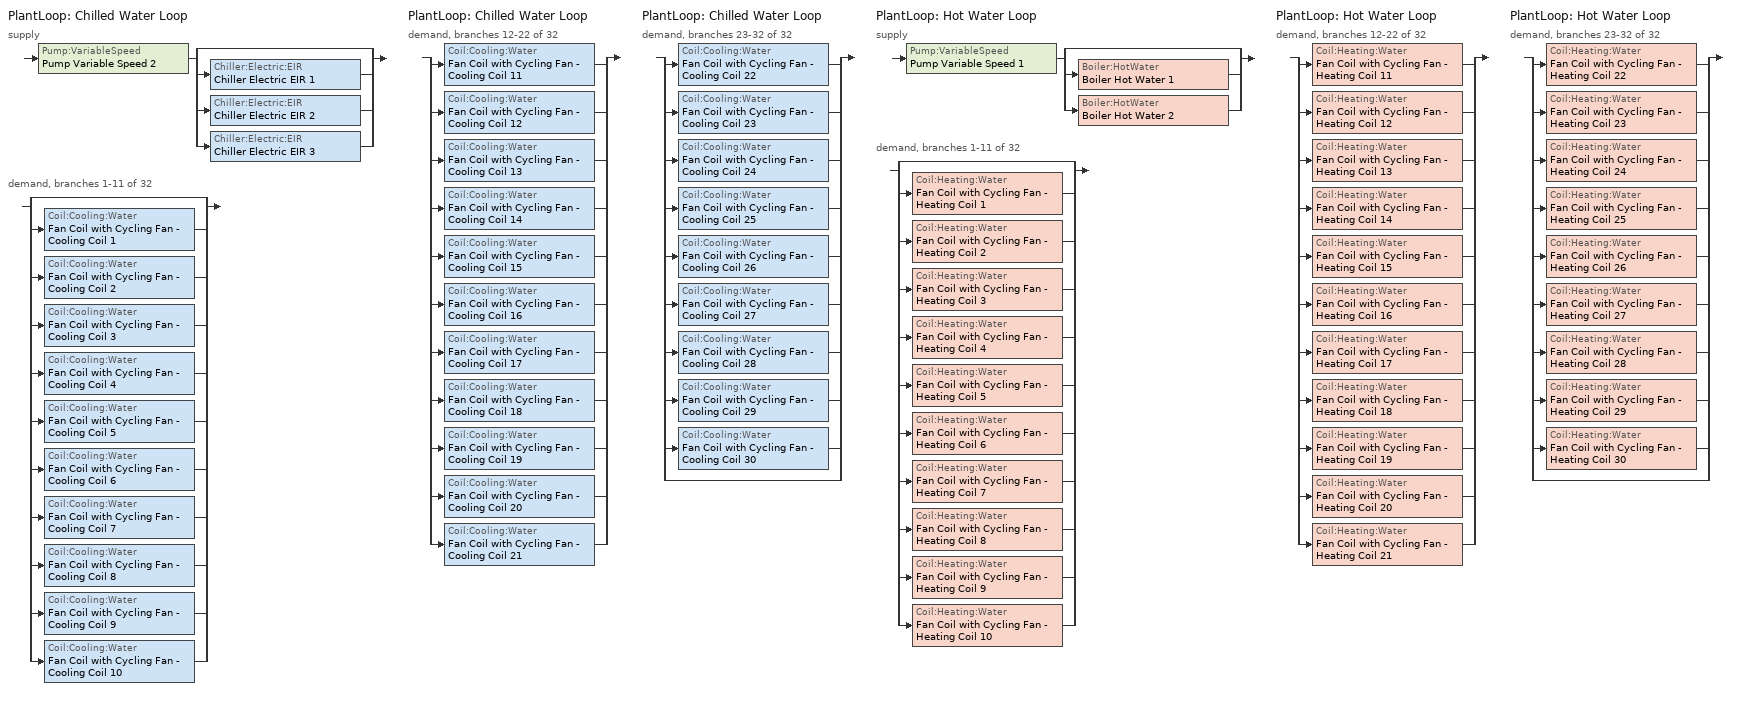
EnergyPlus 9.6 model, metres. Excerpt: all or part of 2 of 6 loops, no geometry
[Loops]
PlantLoop 'Chilled Water Loop'
 supply: Pump:VariableSpeed 'Pump Variable Speed 2' > split
  | bypass
  | Chiller:Electric:EIR 'Chiller Electric EIR 1'
  | Chiller:Electric:EIR 'Chiller Electric EIR 2'
  | Chiller:Electric:EIR 'Chiller Electric EIR 3'
 demand, branches 1-11 of 32: split
  | bypass
  | Coil:Cooling:Water 'Fan Coil with Cycling Fan - Cooling Coil 1'
  | Coil:Cooling:Water 'Fan Coil with Cycling Fan - Cooling Coil 2'
  | Coil:Cooling:Water 'Fan Coil with Cycling Fan - Cooling Coil 3'
  | Coil:Cooling:Water 'Fan Coil with Cycling Fan - Cooling Coil 4'
  | Coil:Cooling:Water 'Fan Coil with Cycling Fan - Cooling Coil 5'
  | Coil:Cooling:Water 'Fan Coil with Cycling Fan - Cooling Coil 6'
  | Coil:Cooling:Water 'Fan Coil with Cycling Fan - Cooling Coil 7'
  | Coil:Cooling:Water 'Fan Coil with Cycling Fan - Cooling Coil 8'
  | Coil:Cooling:Water 'Fan Coil with Cycling Fan - Cooling Coil 9'
  | Coil:Cooling:Water 'Fan Coil with Cycling Fan - Cooling Coil 10'
PlantLoop 'Chilled Water Loop'
 demand, branches 12-22 of 32: split
  | Coil:Cooling:Water 'Fan Coil with Cycling Fan - Cooling Coil 11'
  | Coil:Cooling:Water 'Fan Coil with Cycling Fan - Cooling Coil 12'
  | Coil:Cooling:Water 'Fan Coil with Cycling Fan - Cooling Coil 13'
  | Coil:Cooling:Water 'Fan Coil with Cycling Fan - Cooling Coil 14'
  | Coil:Cooling:Water 'Fan Coil with Cycling Fan - Cooling Coil 15'
  | Coil:Cooling:Water 'Fan Coil with Cycling Fan - Cooling Coil 16'
  | Coil:Cooling:Water 'Fan Coil with Cycling Fan - Cooling Coil 17'
  | Coil:Cooling:Water 'Fan Coil with Cycling Fan - Cooling Coil 18'
  | Coil:Cooling:Water 'Fan Coil with Cycling Fan - Cooling Coil 19'
  | Coil:Cooling:Water 'Fan Coil with Cycling Fan - Cooling Coil 20'
  | Coil:Cooling:Water 'Fan Coil with Cycling Fan - Cooling Coil 21'
PlantLoop 'Chilled Water Loop'
 demand, branches 23-32 of 32: split
  | Coil:Cooling:Water 'Fan Coil with Cycling Fan - Cooling Coil 22'
  | Coil:Cooling:Water 'Fan Coil with Cycling Fan - Cooling Coil 23'
  | Coil:Cooling:Water 'Fan Coil with Cycling Fan - Cooling Coil 24'
  | Coil:Cooling:Water 'Fan Coil with Cycling Fan - Cooling Coil 25'
  | Coil:Cooling:Water 'Fan Coil with Cycling Fan - Cooling Coil 26'
  | Coil:Cooling:Water 'Fan Coil with Cycling Fan - Cooling Coil 27'
  | Coil:Cooling:Water 'Fan Coil with Cycling Fan - Cooling Coil 28'
  | Coil:Cooling:Water 'Fan Coil with Cycling Fan - Cooling Coil 29'
  | Coil:Cooling:Water 'Fan Coil with Cycling Fan - Cooling Coil 30'
  | bypass
PlantLoop 'Hot Water Loop'
 supply: Pump:VariableSpeed 'Pump Variable Speed 1' > split
  | bypass
  | Boiler:HotWater 'Boiler Hot Water 1'
  | Boiler:HotWater 'Boiler Hot Water 2'
 demand, branches 1-11 of 32: split
  | bypass
  | Coil:Heating:Water 'Fan Coil with Cycling Fan - Heating Coil 1'
  | Coil:Heating:Water 'Fan Coil with Cycling Fan - Heating Coil 2'
  | Coil:Heating:Water 'Fan Coil with Cycling Fan - Heating Coil 3'
  | Coil:Heating:Water 'Fan Coil with Cycling Fan - Heating Coil 4'
  | Coil:Heating:Water 'Fan Coil with Cycling Fan - Heating Coil 5'
  | Coil:Heating:Water 'Fan Coil with Cycling Fan - Heating Coil 6'
  | Coil:Heating:Water 'Fan Coil with Cycling Fan - Heating Coil 7'
  | Coil:Heating:Water 'Fan Coil with Cycling Fan - Heating Coil 8'
  | Coil:Heating:Water 'Fan Coil with Cycling Fan - Heating Coil 9'
  | Coil:Heating:Water 'Fan Coil with Cycling Fan - Heating Coil 10'
PlantLoop 'Hot Water Loop'
 demand, branches 12-22 of 32: split
  | Coil:Heating:Water 'Fan Coil with Cycling Fan - Heating Coil 11'
  | Coil:Heating:Water 'Fan Coil with Cycling Fan - Heating Coil 12'
  | Coil:Heating:Water 'Fan Coil with Cycling Fan - Heating Coil 13'
  | Coil:Heating:Water 'Fan Coil with Cycling Fan - Heating Coil 14'
  | Coil:Heating:Water 'Fan Coil with Cycling Fan - Heating Coil 15'
  | Coil:Heating:Water 'Fan Coil with Cycling Fan - Heating Coil 16'
  | Coil:Heating:Water 'Fan Coil with Cycling Fan - Heating Coil 17'
  | Coil:Heating:Water 'Fan Coil with Cycling Fan - Heating Coil 18'
  | Coil:Heating:Water 'Fan Coil with Cycling Fan - Heating Coil 19'
  | Coil:Heating:Water 'Fan Coil with Cycling Fan - Heating Coil 20'
  | Coil:Heating:Water 'Fan Coil with Cycling Fan - Heating Coil 21'
PlantLoop 'Hot Water Loop'
 demand, branches 23-32 of 32: split
  | Coil:Heating:Water 'Fan Coil with Cycling Fan - Heating Coil 22'
  | Coil:Heating:Water 'Fan Coil with Cycling Fan - Heating Coil 23'
  | Coil:Heating:Water 'Fan Coil with Cycling Fan - Heating Coil 24'
  | Coil:Heating:Water 'Fan Coil with Cycling Fan - Heating Coil 25'
  | Coil:Heating:Water 'Fan Coil with Cycling Fan - Heating Coil 26'
  | Coil:Heating:Water 'Fan Coil with Cycling Fan - Heating Coil 27'
  | Coil:Heating:Water 'Fan Coil with Cycling Fan - Heating Coil 28'
  | Coil:Heating:Water 'Fan Coil with Cycling Fan - Heating Coil 29'
  | Coil:Heating:Water 'Fan Coil with Cycling Fan - Heating Coil 30'
  | bypass
[Fan:OnOff] Availability Schedule=Always On Discrete hvac_library; Fan Total Efficiency=0.6; Pressure Rise Pa=300; Maximum Flow Rate m3/s=Autosize; Motor Efficiency=0.8; Motor In Airstream Fraction=1; Fan Power Ratio Function of Speed Ratio Curve=Fan On Off Power Curve 12; Fan Efficiency Ratio Function of Speed Ratio Curve=Fan On Off Efficiency Curve 12
Fan Coil with Cycling Fan - Fan 1; Fan Coil with Cycling Fan - Fan 2; Fan Coil with Cycling Fan - Fan 3; Fan Coil with Cycling Fan - Fan 4; Fan Coil with Cycling Fan - Fan 5; Fan Coil with Cycling Fan - Fan 6; Fan Coil with Cycling Fan - Fan 7; Fan Coil with Cycling Fan - Fan 8; Fan Coil with Cycling Fan - Fan 9; Fan Coil with Cycling Fan - Fan 10; Fan Coil with Cycling Fan - Fan 11; Fan Coil with Cycling Fan - Fan 12; Fan Coil with Cycling Fan - Fan 13; Fan Coil with Cycling Fan - Fan 14; Fan Coil with Cycling Fan - Fan 15; Fan Coil with Cycling Fan - Fan 16; Fan Coil with Cycling Fan - Fan 17; Fan Coil with Cycling Fan - Fan 18; Fan Coil with Cycling Fan - Fan 19; Fan Coil with Cycling Fan - Fan 20; Fan Coil with Cycling Fan - Fan 21; Fan Coil with Cycling Fan - Fan 22; Fan Coil with Cycling Fan - Fan 23; Fan Coil with Cycling Fan - Fan 24; Fan Coil with Cycling Fan - Fan 25; Fan Coil with Cycling Fan - Fan 26; Fan Coil with Cycling Fan - Fan 27; Fan Coil with Cycling Fan - Fan 28; Fan Coil with Cycling Fan - Fan 29; Fan Coil with Cycling Fan - Fan 30
[Coil:Cooling:Water] Availability Schedule=Always On Discrete hvac_library; Design Water Flow Rate m3/s=Autosize; Design Air Flow Rate m3/s=Autosize; Design Inlet Water Temperature C=Autosize; Design Inlet Air Temperature C=Autosize; Design Outlet Air Temperature C=Autosize; Design Inlet Air Humidity Ratio kgWater/kgDryAir=Autosize; Design Outlet Air Humidity Ratio kgWater/kgDryAir=Autosize; Type of Analysis=SimpleAnalysis; Heat Exchanger Configuration=CrossFlow
Fan Coil with Cycling Fan - Cooling Coil 1; Fan Coil with Cycling Fan - Cooling Coil 2; Fan Coil with Cycling Fan - Cooling Coil 3; Fan Coil with Cycling Fan - Cooling Coil 4; Fan Coil with Cycling Fan - Cooling Coil 5; Fan Coil with Cycling Fan - Cooling Coil 6; Fan Coil with Cycling Fan - Cooling Coil 7; Fan Coil with Cycling Fan - Cooling Coil 8; Fan Coil with Cycling Fan - Cooling Coil 9; Fan Coil with Cycling Fan - Cooling Coil 10; Fan Coil with Cycling Fan - Cooling Coil 11; Fan Coil with Cycling Fan - Cooling Coil 12; Fan Coil with Cycling Fan - Cooling Coil 13; Fan Coil with Cycling Fan - Cooling Coil 14; Fan Coil with Cycling Fan - Cooling Coil 15; Fan Coil with Cycling Fan - Cooling Coil 16; Fan Coil with Cycling Fan - Cooling Coil 17; Fan Coil with Cycling Fan - Cooling Coil 18; Fan Coil with Cycling Fan - Cooling Coil 19; Fan Coil with Cycling Fan - Cooling Coil 20; Fan Coil with Cycling Fan - Cooling Coil 21; Fan Coil with Cycling Fan - Cooling Coil 22; Fan Coil with Cycling Fan - Cooling Coil 23; Fan Coil with Cycling Fan - Cooling Coil 24; Fan Coil with Cycling Fan - Cooling Coil 25; Fan Coil with Cycling Fan - Cooling Coil 26; Fan Coil with Cycling Fan - Cooling Coil 27; Fan Coil with Cycling Fan - Cooling Coil 28; Fan Coil with Cycling Fan - Cooling Coil 29; Fan Coil with Cycling Fan - Cooling Coil 30
[Coil:Heating:Water] Availability Schedule=Always On Discrete hvac_library; U-Factor Times Area Value W/K=Autosize; Maximum Water Flow Rate m3/s=Autosize; Performance Input Method=UFactorTimesAreaAndDesignWaterFlowRate; Rated Capacity W=Autosize; Rated Inlet Water Temperature C=82.2; Rated Inlet Air Temperature C=16.6; Rated Outlet Water Temperature C=71.1; Rated Outlet Air Temperature C=32.2; Rated Ratio for Air and Water Convection=0.5
Fan Coil with Cycling Fan - Heating Coil 1; Fan Coil with Cycling Fan - Heating Coil 2; Fan Coil with Cycling Fan - Heating Coil 3; Fan Coil with Cycling Fan - Heating Coil 4; Fan Coil with Cycling Fan - Heating Coil 5; Fan Coil with Cycling Fan - Heating Coil 6; Fan Coil with Cycling Fan - Heating Coil 7; Fan Coil with Cycling Fan - Heating Coil 8; Fan Coil with Cycling Fan - Heating Coil 9; Fan Coil with Cycling Fan - Heating Coil 10; Fan Coil with Cycling Fan - Heating Coil 11; Fan Coil with Cycling Fan - Heating Coil 12; Fan Coil with Cycling Fan - Heating Coil 13; Fan Coil with Cycling Fan - Heating Coil 14; Fan Coil with Cycling Fan - Heating Coil 15; Fan Coil with Cycling Fan - Heating Coil 16; Fan Coil with Cycling Fan - Heating Coil 17; Fan Coil with Cycling Fan - Heating Coil 18; Fan Coil with Cycling Fan - Heating Coil 19; Fan Coil with Cycling Fan - Heating Coil 20; Fan Coil with Cycling Fan - Heating Coil 21; Fan Coil with Cycling Fan - Heating Coil 22; Fan Coil with Cycling Fan - Heating Coil 23; Fan Coil with Cycling Fan - Heating Coil 24; Fan Coil with Cycling Fan - Heating Coil 25; Fan Coil with Cycling Fan - Heating Coil 26; Fan Coil with Cycling Fan - Heating Coil 27; Fan Coil with Cycling Fan - Heating Coil 28; Fan Coil with Cycling Fan - Heating Coil 29; Fan Coil with Cycling Fan - Heating Coil 30
[ZoneHVAC:FourPipeFanCoil] Availability Schedule=Always On Discrete hvac_library; Capacity Control Method=CyclingFan; Maximum Supply Air Flow Rate m3/s=Autosize; Maximum Outdoor Air Flow Rate m3/s=0; Maximum Cold Water Flow Rate m3/s=Autosize; Maximum Hot Water Flow Rate m3/s=Autosize; Minimum Supply Air Temperature in Cooling Mode C=Autosize; Maximum Supply Air Temperature in Heating Mode C=Autosize
Name | Supply Air Fan | Cooling Coil | Heating Coil
Fan Coil with Cycling Fan 1 | Fan Coil with Cycling Fan - Fan 1 | Fan Coil with Cycling Fan - Cooling Coil 1 | Fan Coil with Cycling Fan - Heating Coil 1
Fan Coil with Cycling Fan 2 | Fan Coil with Cycling Fan - Fan 2 | Fan Coil with Cycling Fan - Cooling Coil 2 | Fan Coil with Cycling Fan - Heating Coil 2
Fan Coil with Cycling Fan 3 | Fan Coil with Cycling Fan - Fan 3 | Fan Coil with Cycling Fan - Cooling Coil 3 | Fan Coil with Cycling Fan - Heating Coil 3
Fan Coil with Cycling Fan 4 | Fan Coil with Cycling Fan - Fan 4 | Fan Coil with Cycling Fan - Cooling Coil 4 | Fan Coil with Cycling Fan - Heating Coil 4
Fan Coil with Cycling Fan 5 | Fan Coil with Cycling Fan - Fan 5 | Fan Coil with Cycling Fan - Cooling Coil 5 | Fan Coil with Cycling Fan - Heating Coil 5
Fan Coil with Cycling Fan 6 | Fan Coil with Cycling Fan - Fan 6 | Fan Coil with Cycling Fan - Cooling Coil 6 | Fan Coil with Cycling Fan - Heating Coil 6
Fan Coil with Cycling Fan 7 | Fan Coil with Cycling Fan - Fan 7 | Fan Coil with Cycling Fan - Cooling Coil 7 | Fan Coil with Cycling Fan - Heating Coil 7
Fan Coil with Cycling Fan 8 | Fan Coil with Cycling Fan - Fan 8 | Fan Coil with Cycling Fan - Cooling Coil 8 | Fan Coil with Cycling Fan - Heating Coil 8
Fan Coil with Cycling Fan 9 | Fan Coil with Cycling Fan - Fan 9 | Fan Coil with Cycling Fan - Cooling Coil 9 | Fan Coil with Cycling Fan - Heating Coil 9
Fan Coil with Cycling Fan 10 | Fan Coil with Cycling Fan - Fan 10 | Fan Coil with Cycling Fan - Cooling Coil 10 | Fan Coil with Cycling Fan - Heating Coil 10
Fan Coil with Cycling Fan 11 | Fan Coil with Cycling Fan - Fan 11 | Fan Coil with Cycling Fan - Cooling Coil 11 | Fan Coil with Cycling Fan - Heating Coil 11
Fan Coil with Cycling Fan 12 | Fan Coil with Cycling Fan - Fan 12 | Fan Coil with Cycling Fan - Cooling Coil 12 | Fan Coil with Cycling Fan - Heating Coil 12
Fan Coil with Cycling Fan 13 | Fan Coil with Cycling Fan - Fan 13 | Fan Coil with Cycling Fan - Cooling Coil 13 | Fan Coil with Cycling Fan - Heating Coil 13
Fan Coil with Cycling Fan 14 | Fan Coil with Cycling Fan - Fan 14 | Fan Coil with Cycling Fan - Cooling Coil 14 | Fan Coil with Cycling Fan - Heating Coil 14
Fan Coil with Cycling Fan 15 | Fan Coil with Cycling Fan - Fan 15 | Fan Coil with Cycling Fan - Cooling Coil 15 | Fan Coil with Cycling Fan - Heating Coil 15
Fan Coil with Cycling Fan 16 | Fan Coil with Cycling Fan - Fan 16 | Fan Coil with Cycling Fan - Cooling Coil 16 | Fan Coil with Cycling Fan - Heating Coil 16
Fan Coil with Cycling Fan 17 | Fan Coil with Cycling Fan - Fan 17 | Fan Coil with Cycling Fan - Cooling Coil 17 | Fan Coil with Cycling Fan - Heating Coil 17
Fan Coil with Cycling Fan 18 | Fan Coil with Cycling Fan - Fan 18 | Fan Coil with Cycling Fan - Cooling Coil 18 | Fan Coil with Cycling Fan - Heating Coil 18
Fan Coil with Cycling Fan 19 | Fan Coil with Cycling Fan - Fan 19 | Fan Coil with Cycling Fan - Cooling Coil 19 | Fan Coil with Cycling Fan - Heating Coil 19
Fan Coil with Cycling Fan 20 | Fan Coil with Cycling Fan - Fan 20 | Fan Coil with Cycling Fan - Cooling Coil 20 | Fan Coil with Cycling Fan - Heating Coil 20
Fan Coil with Cycling Fan 21 | Fan Coil with Cycling Fan - Fan 21 | Fan Coil with Cycling Fan - Cooling Coil 21 | Fan Coil with Cycling Fan - Heating Coil 21
Fan Coil with Cycling Fan 22 | Fan Coil with Cycling Fan - Fan 22 | Fan Coil with Cycling Fan - Cooling Coil 22 | Fan Coil with Cycling Fan - Heating Coil 22
Fan Coil with Cycling Fan 23 | Fan Coil with Cycling Fan - Fan 23 | Fan Coil with Cycling Fan - Cooling Coil 23 | Fan Coil with Cycling Fan - Heating Coil 23
Fan Coil with Cycling Fan 24 | Fan Coil with Cycling Fan - Fan 24 | Fan Coil with Cycling Fan - Cooling Coil 24 | Fan Coil with Cycling Fan - Heating Coil 24
Fan Coil with Cycling Fan 25 | Fan Coil with Cycling Fan - Fan 25 | Fan Coil with Cycling Fan - Cooling Coil 25 | Fan Coil with Cycling Fan - Heating Coil 25
Fan Coil with Cycling Fan 26 | Fan Coil with Cycling Fan - Fan 26 | Fan Coil with Cycling Fan - Cooling Coil 26 | Fan Coil with Cycling Fan - Heating Coil 26
Fan Coil with Cycling Fan 27 | Fan Coil with Cycling Fan - Fan 27 | Fan Coil with Cycling Fan - Cooling Coil 27 | Fan Coil with Cycling Fan - Heating Coil 27
Fan Coil with Cycling Fan 28 | Fan Coil with Cycling Fan - Fan 28 | Fan Coil with Cycling Fan - Cooling Coil 28 | Fan Coil with Cycling Fan - Heating Coil 28
Fan Coil with Cycling Fan 29 | Fan Coil with Cycling Fan - Fan 29 | Fan Coil with Cycling Fan - Cooling Coil 29 | Fan Coil with Cycling Fan - Heating Coil 29
Fan Coil with Cycling Fan 30 | Fan Coil with Cycling Fan - Fan 30 | Fan Coil with Cycling Fan - Cooling Coil 30 | Fan Coil with Cycling Fan - Heating Coil 30
[Chiller:Electric:EIR] Reference Capacity W=Autosize; Reference Leaving Chilled Water Temperature C=6.67; Reference Entering Condenser Fluid Temperature C=29.4; Reference Chilled Water Flow Rate m3/s=Autosize; Reference Condenser Fluid Flow Rate m3/s=Autosize; Cooling Capacity Function of Temperature Curve=Curve Biquadratic 1; Electric Input to Cooling Output Ratio Function of Temperature Curve=Curve Biquadratic 2; Electric Input to Cooling Output Ratio Function of Part Load Ratio Curve=Curve Quadratic 1; Minimum Part Load Ratio=0.1; Maximum Part Load Ratio=1; Optimum Part Load Ratio=1; Minimum Unloading Ratio=0.2; Condenser Type=WaterCooled; Condenser Fan Power Ratio W/W=0; Fraction of Compressor Electric Consumption Rejected by Condenser=1; Leaving Chilled Water Lower Temperature Limit C=2; Chiller Flow Mode=NotModulated; Sizing Factor=1; Basin Heater Capacity W/K=0; Basin Heater Setpoint Temperature C=10; Condenser Heat Recovery Relative Capacity Fraction=1
Name | Reference COP W/W
Chiller Electric EIR 1 | 3.5
Chiller Electric EIR 2 | 4.5
Chiller Electric EIR 3 | 5.5
[PlantEquipmentList]
Chilled Water Loop Cooling Equipment List: Chiller:Electric:EIR, Chiller Electric EIR 1, Chiller:Electric:EIR, Chiller Electric EIR 2, Chiller:Electric:EIR, Chiller Electric EIR 3
Hot Water Loop Heating Equipment List: Boiler:HotWater, Boiler Hot Water 1, Boiler:HotWater, Boiler Hot Water 2
[PlantLoop] Fluid Type=Water; Load Distribution Scheme=Optimal; Plant Loop Demand Calculation Scheme=SingleSetpoint
Name | Plant Equipment Operation Scheme | Maximum Loop Temperature C | Minimum Loop Temperature C | Maximum Loop Flow Rate m3/s | Minimum Loop Flow Rate m3/s | Plant Loop Volume m3 | Maximum Loop Temperature | Minimum Loop Temperature | Maximum Loop Flow Rate | Minimum Loop Flow Rate | Plant Loop Volume
Chilled Water Loop | Chilled Water Loop Operation Schemes | 100 | 0 | Autosize | 0 | Autocalculate
Hot Water Loop | Hot Water Loop Operation Schemes |  |  |  |  |  | 100 | 0 | Autosize | 0 | Autocalculate
[Sizing:Plant] Sizing Option=NonCoincident; Zone Timesteps in Averaging Window=1; Coincident Sizing Factor Mode=None
Name | Loop Type | Design Loop Exit Temperature C | Loop Design Temperature Difference deltaC | Design Loop Exit Temperature | Loop Design Temperature Difference
Chilled Water Loop | Cooling | 6.7 | 6.7
Hot Water Loop | Heating |  |  | 67 | 11
[Pump:VariableSpeed] Design Maximum Flow Rate m3/s=Autosize; Design Power Consumption W=Autosize; Motor Efficiency=0.8; Fraction of Motor Inefficiencies to Fluid Stream=0; Coefficient 1 of the Part Load Performance Curve=0; Coefficient 2 of the Part Load Performance Curve=1; Coefficient 3 of the Part Load Performance Curve=0; Coefficient 4 of the Part Load Performance Curve=0; Pump Control Type=Intermittent; Skin Loss Radiative Fraction=0.5; Design Power Sizing Method=PowerPerFlowPerPressure; Design Minimum Flow Rate Fraction=0
Name | Design Pump Head Pa | Design Minimum Flow Rate m3/s | Design Electric Power per Unit Flow Rate W/(m3/s) | Design Shaft Power per Unit Flow Rate per Unit Head W/((m3/s)-Pa) | Design Minimum Flow Rate | Design Electric Power per Unit Flow Rate | Design Shaft Power per Unit Flow Rate per Unit Head
Pump Variable Speed 2 | 179352 | 0 | 348701.1 | 1.28205
Pump Variable Speed 1 | 180000 |  |  |  | 0 | 348701.1 | 1.28205
[SetpointManager:Scheduled] Control Variable=Temperature
Name | Schedule | Setpoint Node or NodeList
Setpoint Manager Scheduled Chilled Water Duck | Chilled_Water_Temperature | Node Chilled Water Deck Supply
Setpoint Manager Scheduled Hot Water Duck | Hot_Water_Temperature | Node Hot Water Deck Supply
[PlantEquipmentOperationSchemes] Control Scheme Schedule Name 1=Always On Discrete
Name | Control Scheme Object Type 1 | Control Scheme Name 1
Chilled Water Loop Operation Schemes | PlantEquipmentOperation:CoolingLoad | Chilled Water Loop Cooling Operation Scheme
Hot Water Loop Operation Schemes | PlantEquipmentOperation:HeatingLoad | Hot Water Loop Heating Operation Scheme
[PlantEquipmentOperation:CoolingLoad]
Chilled Water Loop Cooling Operation Scheme: Load Range Lower Limit 1=0; Load Range Upper Limit 1=1000000000; Range Equipment List Name 1=Chilled Water Loop Cooling Equipment List
[Boiler:HotWater] Fuel Type=Coal; Nominal Capacity W=Autosize; Efficiency Curve Temperature Evaluation Variable=LeavingBoiler; Normalized Boiler Efficiency Curve=Boiler Efficiency; Design Water Flow Rate m3/s=Autosize; Minimum Part Load Ratio=0; Maximum Part Load Ratio=1; Optimum Part Load Ratio=1; Water Outlet Upper Temperature Limit C=99; Boiler Flow Mode=NotModulated; Parasitic Electric Load W=0; Sizing Factor=1
Name | Nominal Thermal Efficiency
Boiler Hot Water 1 | 0.7
Boiler Hot Water 2 | 0.85
[PlantEquipmentOperation:HeatingLoad]
Hot Water Loop Heating Operation Scheme: Load Range Lower Limit 1=0; Load Range Upper Limit 1=1000000000; Range Equipment List Name 1=Hot Water Loop Heating Equipment List
[Schedule:Day:Interval]
Chilled_Water_Temperature_Default; Chilled_Water_Temperature_Summer_Design_Day; Chilled_Water_Temperature_Winter_Design_Day: No, 24:00, 6.7
Hot_Water_Temperature_Default; Hot_Water_Temperature_Summer_Design_Day; Hot_Water_Temperature_Winter_Design_Day: No, 24:00, 67
[Schedule:Week:Daily]
Chilled_Water_Temperature Week Rule - Jan1-Dec31: Chilled_Water_Temperature_Default, Chilled_Water_Temperature_Default, Chilled_Water_Temperature_Default, Chilled_Water_Temperature_Default, Chilled_Water_Temperature_Default, Chilled_Water_Temperature_Default, Chilled_Water_Temperature_Default, Chilled_Water_Temperature_Default, Chilled_Water_Temperature_Summer_Design_Day, Chilled_Water_Temperature_Winter_Design_Day, Chilled_Water_Temperature_Default, Chilled_Water_Temperature_Default
Hot_Water_Temperature Week Rule - Jan1-Dec31: Hot_Water_Temperature_Default, Hot_Water_Temperature_Default, Hot_Water_Temperature_Default, Hot_Water_Temperature_Default, Hot_Water_Temperature_Default, Hot_Water_Temperature_Default, Hot_Water_Temperature_Default, Hot_Water_Temperature_Default, Hot_Water_Temperature_Summer_Design_Day, Hot_Water_Temperature_Winter_Design_Day, Hot_Water_Temperature_Default, Hot_Water_Temperature_Default
[Schedule:Year]
Chilled_Water_Temperature: Chilled_Water_Temperature Week Rule - Jan1-Dec31, 1, 1, 12, 31
Hot_Water_Temperature: Hot_Water_Temperature Week Rule - Jan1-Dec31, 1, 1, 12, 31
[Schedule:Constant] Hourly Value=1
Always On Discrete hvac_library; Always On Discrete
[Curve:Biquadratic]
Name | Coefficient1 Constant | Coefficient2 x | Coefficient3 x**2 | Coefficient4 y | Coefficient5 y**2 | Coefficient6 x*y | Minimum Value of x | Maximum Value of x | Minimum Value of y | Maximum Value of y | Input Unit Type for X | Input Unit Type for Y | Output Unit Type
Curve Biquadratic 1 | 0.258 | 0.0389 | -0.000217 | 0.0469 | -0.000943 | -0.000343 | 5 | 10 | 24 | 35
Curve Biquadratic 2 | 0.934 | -0.0582 | 0.0045 | 0.00243 | 0.000486 | -0.00122 | 5 | 10 | 24 | 35
Boiler Efficiency | 1 | 0 | 0 | 0 | 0 | 0 | 0 | 1 | 0 | 1 | Dimensionless | Dimensionless | Dimensionless
[Curve:Quadratic]
Curve Quadratic 1: Coefficient1 Constant=0.222903; Coefficient2 x=0.313387; Coefficient3 x**2=0.46371; Minimum Value of x=0; Maximum Value of x=1
[Curve:Exponent]
Fan On Off Power Curve 12: Coefficient1 Constant=1; Coefficient2 Constant=0; Coefficient3 Constant=0; Minimum Value of x {BasedOnField A2}=0; Maximum Value of x {BasedOnField A2}=1
[Curve:Cubic]
Fan On Off Efficiency Curve 12: Coefficient1 Constant=1; Coefficient2 x=0; Coefficient3 x**2=0; Coefficient4 x**3=0; Minimum Value of x {BasedOnField A2}=0; Maximum Value of x {BasedOnField A2}=1
